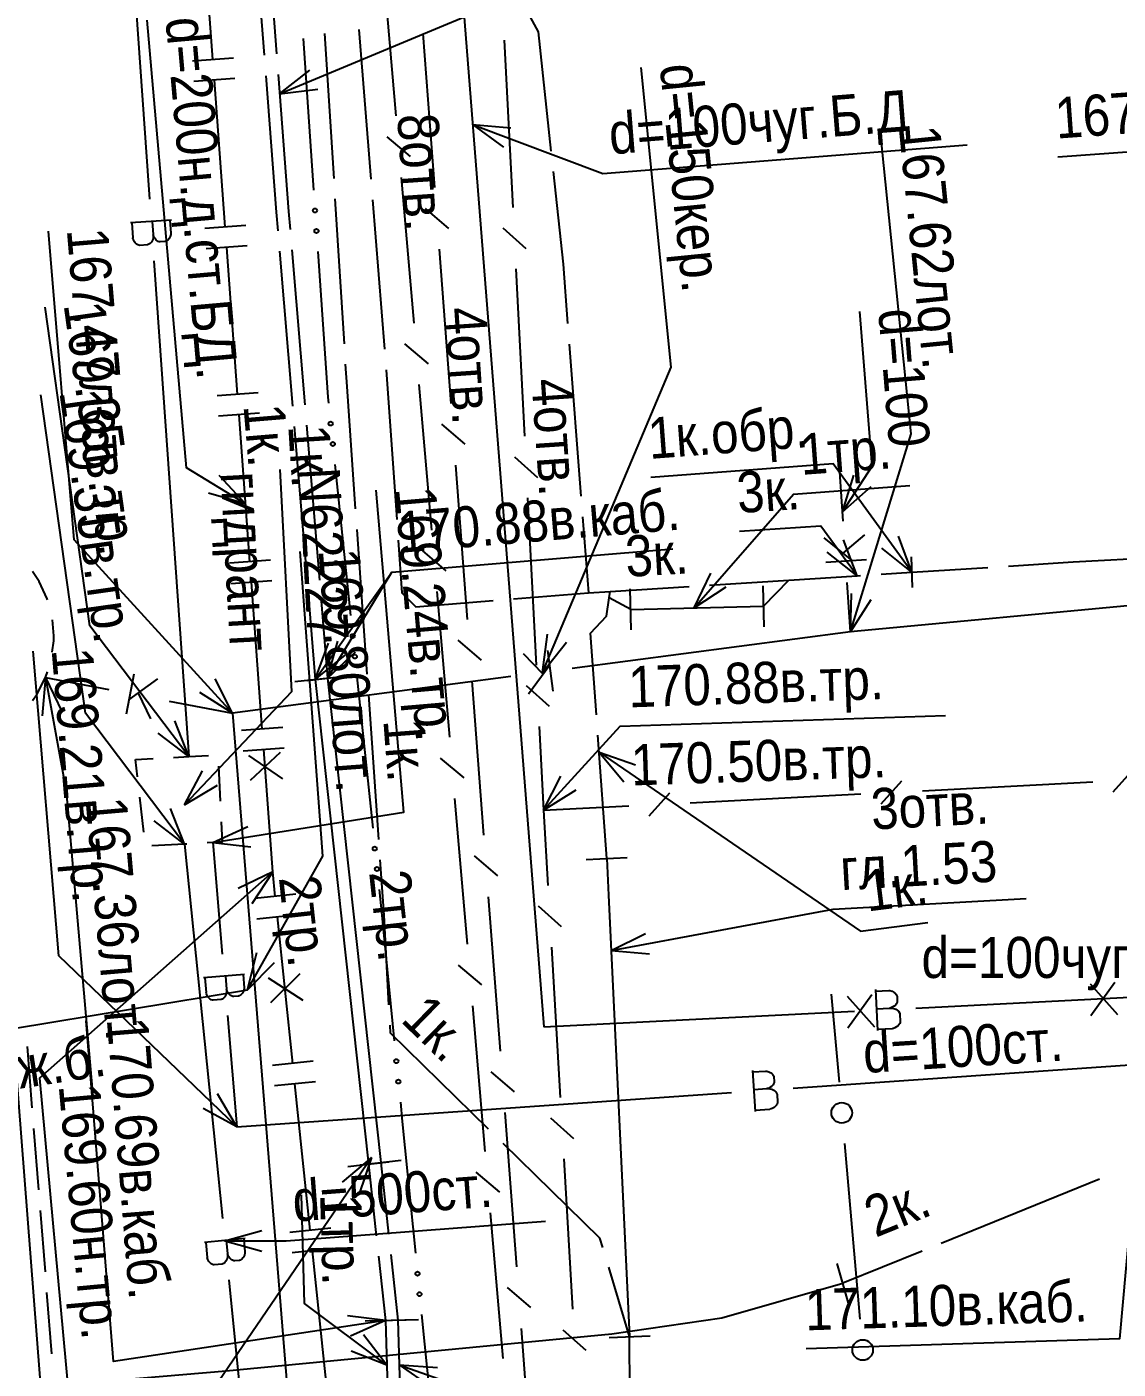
# Model space of a CAD drawing. Header units: metres. Extents: x -3947 to -3704, y 4976 to 6609.
# Drawn here: x -3845.8 to -3819.27, y 5872.92 to 5905.57 of the extents above; entities that cross this region are included whole.
import ezdxf
from ezdxf.enums import TextEntityAlignment as Align

# ---------------------------------------------------------------- set-up
doc = ezdxf.new("R2010")
doc.units = ezdxf.units.M
doc.header["$MEASUREMENT"] = 0
for name, color, linetype, lineweight in [('Водопровод', 7, 'Continuous', 25), ('Водосток', 7, 'Continuous', 25), ('Газопровод', 7, 'Continuous', 25), ('Кабели', 7, 'Continuous', 25), ('Кабель связи', 7, 'Continuous', 25), ('Кабель электрический', 7, 'Continuous', 25), ('Канализация самотёчная', 7, 'Continuous', 25)]:
    doc.layers.add(name, color=color, linetype=linetype, lineweight=lineweight)
doc.styles.add('Style-RUSSIAN_1251', font='RUSSIAN_1251.shx')
doc.styles.add('Style-RUSSIAN_1251 I 0.00000', font='RUSSIAN_1251.shx')

msp = doc.modelspace()

# ---------------------------------------------------------------- linework, layer by layer
at = {"layer": 'Водопровод', "linetype": 'Continuous'}
for p, q in [((-3836.176, 5918.543), (-3833.236, 5881.247)), ((-3843.677, 5913.434), (-3842.823, 5901.376)), ((-3834.966, 5903.197), (-3834.213, 5902.645)), ((-3834.966, 5903.197), (-3834.036, 5903.113)), ((-3842.289, 5900.871), (-3843.284, 5900.8)), ((-3843.251, 5900.802), (-3843.226, 5900.441)), ((-3842.752, 5900.838), (-3842.729, 5900.517)), ((-3842.717, 5899.88), (-3841.864, 5887.821)), ((-3841.864, 5887.821), (-3842.207, 5888.69)), ((-3841.864, 5887.821), (-3842.606, 5888.389)), ((-3843.16, 5887.752), (-3842.734, 5887.775)), ((-3843.112, 5887.329), (-3843.16, 5887.752)), ((-3841.97, 5886.65), (-3841.532, 5887.475)), ((-3841.143, 5887.586), (-3841.103, 5886.734)), ((-3841.97, 5886.65), (-3841.169, 5887.13)), ((-3842.96, 5885.984), (-3843.056, 5886.832)), ((-3841.966, 5885.694), (-3842.31, 5886.562)), ((-3841.966, 5885.694), (-3842.708, 5886.261)), ((-3841.281, 5885.73), (-3840.431, 5886.119)), ((-3841.281, 5885.73), (-3840.353, 5885.625)), ((-3841.281, 5885.73), (-3841.052, 5883.021)), ((-3841.966, 5885.694), (-3841.044, 5876.59)), ((-3840.51, 5882.523), (-3841.504, 5882.439)), ((-3840.973, 5882.484), (-3840.946, 5882.164)), ((-3841.472, 5882.442), (-3841.441, 5882.081)), ((-3825.168, 5882.155), (-3825.118, 5881.158)), ((-3819.95, 5882.296), (-3819.283, 5881.55)), ((-3819.351, 5882.328), (-3819.932, 5881.515)), ((-3825.858, 5881.996), (-3825.191, 5881.25)), ((-3825.259, 5882.028), (-3825.84, 5881.215)), ((-3824.186, 5881.706), (-3816.634, 5882.09)), ((-3840.925, 5881.526), (-3840.696, 5878.817)), ((-3833.236, 5881.247), (-3825.684, 5881.63)), ((-3825.145, 5881.691), (-3824.824, 5881.707)), ((-3825.119, 5881.191), (-3824.758, 5881.209)), ((-3827.174, 5879.759), (-3815.148, 5880.597)), ((-3828.164, 5880.189), (-3828.095, 5879.194)), ((-3840.696, 5878.817), (-3841.171, 5879.621)), ((-3840.696, 5878.817), (-3828.67, 5879.655)), ((-3828.132, 5879.726), (-3827.811, 5879.748)), ((-3840.696, 5878.817), (-3841.518, 5879.261)), ((-3828.097, 5879.226), (-3827.736, 5879.251)), ((-3840.989, 5876.046), (-3840.088, 5876.295)), ((-3840.494, 5876.101), (-3841.487, 5876.001)), ((-3841.454, 5876.004), (-3841.418, 5875.643)), ((-3840.989, 5876.046), (-3840.089, 5875.795)), ((-3840.956, 5876.054), (-3840.924, 5875.735)), ((-3840.893, 5875.098), (-3839.97, 5865.994))]:
    msp.add_line(p, q, dxfattribs=at)
at = {"layer": 'Водопровод', "linetype": 'Continuous', "flags": 128}
for points in [[(-3834.966, 5903.197), (-3831.801, 5902), (-3822.939, 5902.703)], [(-3842.325, 5900.868), (-3842.303, 5900.55), (-3842.306, 5900.52), (-3842.321, 5900.468), (-3842.346, 5900.42), (-3842.36, 5900.4), (-3842.377, 5900.382), (-3842.4, 5900.365), (-3842.429, 5900.35), (-3842.444, 5900.345), (-3842.559, 5900.337), (-3842.582, 5900.341), (-3842.613, 5900.352), (-3842.634, 5900.365), (-3842.656, 5900.381), (-3842.678, 5900.407), (-3842.699, 5900.441), (-3842.715, 5900.472), (-3842.729, 5900.517), (-3842.73, 5900.478), (-3842.731, 5900.445), (-3842.743, 5900.395), (-3842.758, 5900.364), (-3842.774, 5900.335), (-3842.804, 5900.303), (-3842.838, 5900.28), (-3842.869, 5900.268), (-3843.059, 5900.255), (-3843.078, 5900.257), (-3843.104, 5900.267), (-3843.136, 5900.285), (-3843.166, 5900.315), (-3843.187, 5900.341), (-3843.21, 5900.386), (-3843.222, 5900.414), (-3843.226, 5900.441)], [(-3841.864, 5887.821), (-3844.27, 5891.005), (-3845.357, 5898.751)], [(-3841.966, 5885.694), (-3844.373, 5888.877), (-3845.46, 5896.623)], [(-3841.97, 5886.65), (-3839.357, 5889.403), (-3839.646, 5894.803)], [(-3841.281, 5885.73), (-3836.639, 5886.469), (-3837.31, 5894.305)], [(-3840.696, 5878.817), (-3845.022, 5882.98), (-3845.65, 5890.386)], [(-3842.235, 5887.802), (-3841.864, 5887.821), (-3841.383, 5887.847)], [(-3841.079, 5886.235), (-3841.055, 5885.742), (-3841.281, 5885.73), (-3841.415, 5885.723)], [(-3841.914, 5885.696), (-3841.966, 5885.694), (-3842.766, 5885.651)], [(-3840.547, 5882.52), (-3840.52, 5882.202), (-3840.523, 5882.172), (-3840.537, 5882.12), (-3840.561, 5882.071), (-3840.575, 5882.052), (-3840.592, 5882.033), (-3840.615, 5882.016), (-3840.643, 5882.001), (-3840.658, 5881.996), (-3840.773, 5881.986), (-3840.796, 5881.99), (-3840.827, 5882), (-3840.849, 5882.013), (-3840.871, 5882.028), (-3840.894, 5882.055), (-3840.915, 5882.088), (-3840.931, 5882.119), (-3840.946, 5882.164), (-3840.946, 5882.125), (-3840.947, 5882.091), (-3840.958, 5882.042), (-3840.972, 5882.01), (-3840.988, 5881.981), (-3841.018, 5881.949), (-3841.051, 5881.925), (-3841.082, 5881.913), (-3841.272, 5881.897), (-3841.291, 5881.899), (-3841.318, 5881.908), (-3841.349, 5881.926), (-3841.38, 5881.955), (-3841.401, 5881.982), (-3841.425, 5882.026), (-3841.437, 5882.054), (-3841.441, 5882.081)], [(-3825.167, 5882.118), (-3824.848, 5882.134), (-3824.818, 5882.13), (-3824.767, 5882.114), (-3824.719, 5882.088), (-3824.699, 5882.075), (-3824.682, 5882.057), (-3824.665, 5882.033), (-3824.651, 5882.004), (-3824.646, 5881.989), (-3824.64, 5881.874), (-3824.645, 5881.851), (-3824.656, 5881.821), (-3824.67, 5881.799), (-3824.686, 5881.778), (-3824.713, 5881.756), (-3824.747, 5881.736), (-3824.778, 5881.721), (-3824.824, 5881.707), (-3824.785, 5881.706), (-3824.751, 5881.704), (-3824.702, 5881.691), (-3824.672, 5881.676), (-3824.643, 5881.659), (-3824.611, 5881.628), (-3824.589, 5881.594), (-3824.578, 5881.563), (-3824.568, 5881.373), (-3824.571, 5881.354), (-3824.581, 5881.327), (-3824.6, 5881.296), (-3824.63, 5881.267), (-3824.657, 5881.247), (-3824.703, 5881.224), (-3824.73, 5881.213), (-3824.758, 5881.209)], [(-3828.162, 5880.152), (-3827.844, 5880.174), (-3827.813, 5880.171), (-3827.762, 5880.156), (-3827.713, 5880.131), (-3827.694, 5880.117), (-3827.676, 5880.1), (-3827.659, 5880.077), (-3827.644, 5880.048), (-3827.639, 5880.033), (-3827.631, 5879.918), (-3827.635, 5879.895), (-3827.646, 5879.864), (-3827.66, 5879.843), (-3827.675, 5879.821), (-3827.701, 5879.799), (-3827.736, 5879.778), (-3827.766, 5879.762), (-3827.811, 5879.748), (-3827.773, 5879.747), (-3827.739, 5879.746), (-3827.689, 5879.734), (-3827.659, 5879.719), (-3827.629, 5879.703), (-3827.597, 5879.673), (-3827.574, 5879.639), (-3827.563, 5879.608), (-3827.55, 5879.418), (-3827.552, 5879.399), (-3827.561, 5879.372), (-3827.58, 5879.341), (-3827.609, 5879.311), (-3827.636, 5879.29), (-3827.681, 5879.267), (-3827.709, 5879.255), (-3827.736, 5879.251)], [(-3840.989, 5876.046), (-3839.495, 5876.044), (-3833.197, 5876.526)], [(-3840.531, 5876.097), (-3840.499, 5875.78), (-3840.501, 5875.75), (-3840.515, 5875.698), (-3840.538, 5875.649), (-3840.551, 5875.629), (-3840.568, 5875.61), (-3840.59, 5875.593), (-3840.619, 5875.577), (-3840.633, 5875.571), (-3840.748, 5875.56), (-3840.771, 5875.563), (-3840.802, 5875.573), (-3840.824, 5875.586), (-3840.846, 5875.6), (-3840.87, 5875.626), (-3840.892, 5875.66), (-3840.908, 5875.69), (-3840.924, 5875.735), (-3840.923, 5875.696), (-3840.924, 5875.662), (-3840.934, 5875.612), (-3840.948, 5875.581), (-3840.963, 5875.551), (-3840.992, 5875.518), (-3841.025, 5875.494), (-3841.056, 5875.482), (-3841.245, 5875.462), (-3841.264, 5875.464), (-3841.291, 5875.473), (-3841.323, 5875.49), (-3841.354, 5875.519), (-3841.376, 5875.545), (-3841.401, 5875.589), (-3841.413, 5875.616), (-3841.418, 5875.643)]]:
    msp.add_lwpolyline(points, dxfattribs=at)
at = {"layer": 'Водосток', "linetype": 'Continuous'}
for p, q in [((-3840.437, 5882.152), (-3840.213, 5883.059)), ((-3840.437, 5882.152), (-3839.778, 5882.814)), ((-3846.124, 5881.209), (-3840.437, 5882.152))]:
    msp.add_line(p, q, dxfattribs=at)
at = {"layer": 'Водосток', "linetype": 'Continuous', "flags": 128}
msp.add_lwpolyline([(-3840.437, 5882.152), (-3838.605, 5885.404), (-3839.161, 5892.811)], dxfattribs=at)
at = {"layer": 'Газопровод', "linetype": 'Continuous'}
for p, q in [((-3841.278, 5904.774), (-3841.541, 5908.347)), ((-3840.78, 5904.811), (-3841.777, 5904.738)), ((-3840.743, 5904.312), (-3841.74, 5904.239)), ((-3840.979, 5900.703), (-3841.242, 5904.276)), ((-3840.48, 5900.74), (-3841.478, 5900.667)), ((-3840.444, 5900.241), (-3841.441, 5900.168)), ((-3840.68, 5896.632), (-3840.942, 5900.205)), ((-3840.181, 5896.669), (-3841.178, 5896.596)), ((-3840.144, 5896.17), (-3841.142, 5896.097)), ((-3840.38, 5892.561), (-3840.643, 5896.134)), ((-3840.484, 5893.973), (-3841.124, 5894.654)), ((-3840.484, 5893.973), (-3841.383, 5894.226)), ((-3839.882, 5892.598), (-3840.879, 5892.525)), ((-3839.845, 5892.099), (-3840.842, 5892.026)), ((-3840.081, 5888.49), (-3840.344, 5892.063)), ((-3839.582, 5888.527), (-3840.58, 5888.454)), ((-3839.546, 5888.028), (-3840.543, 5887.955)), ((-3840.411, 5887.847), (-3839.584, 5887.284)), ((-3840.365, 5887.249), (-3839.634, 5887.932)), ((-3839.826, 5885.021), (-3840.666, 5884.612)), ((-3839.826, 5885.021), (-3840.334, 5884.238)), ((-3839.266, 5884.473), (-3840.26, 5884.369)), ((-3839.213, 5883.976), (-3840.208, 5883.871)), ((-3839.337, 5880.361), (-3839.711, 5883.924)), ((-3839.868, 5881.842), (-3839.159, 5882.548)), ((-3839.933, 5882.438), (-3839.089, 5881.901)), ((-3838.84, 5880.413), (-3839.834, 5880.309)), ((-3838.788, 5879.916), (-3839.782, 5879.812)), ((-3838.911, 5876.301), (-3839.285, 5879.864)), ((-3838.414, 5876.353), (-3839.408, 5876.249)), ((-3838.362, 5875.856), (-3839.356, 5875.752)), ((-3838.485, 5872.242), (-3838.859, 5875.804))]:
    msp.add_line(p, q, dxfattribs=at)
at = {"layer": 'Газопровод', "linetype": 'Continuous', "flags": 128}
for points in [[(-3840.484, 5893.973), (-3841.922, 5894.845), (-3842.881, 5905.729)], [(-3839.763, 5884.421), (-3839.826, 5885.021), (-3840.044, 5887.992)], [(-3839.826, 5885.021), (-3845.498, 5880.003), (-3844.793, 5872.335)]]:
    msp.add_lwpolyline(points, dxfattribs=at)
at = {"layer": 'Кабели', "linetype": 'Continuous'}
for p, q in [((-3826.246, 5882.042), (-3826.057, 5879.905)), ((-3825.925, 5878.411), (-3825.548, 5874.138))]:
    msp.add_line(p, q, dxfattribs=at)
for centre in [(-3825.991, 5879.158), (-3825.482, 5873.391)]:
    msp.add_circle(centre, 0.25, dxfattribs=at)
at = {"layer": 'Кабель связи', "linetype": 'Continuous'}
for p, q in [((-3837.137, 5906.942), (-3836.832, 5903.401)), ((-3835.885, 5901.658), (-3836.17, 5905.411)), ((-3839.088, 5905.287), (-3838.832, 5901.601)), ((-3834.197, 5905.246), (-3833.99, 5901.179)), ((-3837.054, 5902.895), (-3836.481, 5902.412)), ((-3836.703, 5901.906), (-3836.398, 5898.365)), ((-3835.544, 5900.666), (-3836.112, 5901.154)), ((-3834.23, 5900.681), (-3833.673, 5900.179)), ((-3835.486, 5896.409), (-3835.771, 5900.162)), ((-3833.913, 5899.681), (-3833.706, 5895.613)), ((-3836.62, 5897.859), (-3836.047, 5897.376)), ((-3836.269, 5896.871), (-3835.964, 5893.329)), ((-3835.145, 5895.417), (-3835.714, 5895.905)), ((-3838.312, 5894.926), (-3837.931, 5891.25)), ((-3835.087, 5891.16), (-3835.372, 5894.913)), ((-3833.946, 5895.115), (-3833.389, 5894.613)), ((-3833.629, 5894.115), (-3833.422, 5890.048)), ((-3836.187, 5892.823), (-3835.613, 5892.341)), ((-3835.836, 5891.835), (-3835.531, 5888.293)), ((-3834.746, 5890.168), (-3835.315, 5890.656)), ((-3837.776, 5889.758), (-3837.395, 5886.082)), ((-3834.689, 5885.911), (-3834.974, 5889.664)), ((-3833.662, 5889.55), (-3833.106, 5889.048)), ((-3833.346, 5888.55), (-3833.242, 5886.516)), ((-3835.753, 5887.787), (-3835.18, 5887.305)), ((-3819.389, 5886.969), (-3818.887, 5887.525)), ((-3833.242, 5886.516), (-3832.82, 5887.349)), ((-3825.031, 5886.676), (-3824.529, 5887.233)), ((-3824.031, 5886.993), (-3819.887, 5887.208)), ((-3835.402, 5886.799), (-3835.097, 5883.258)), ((-3833.242, 5886.516), (-3832.45, 5887.012)), ((-3830.672, 5886.384), (-3830.17, 5886.941)), ((-3829.672, 5886.701), (-3825.529, 5886.916)), ((-3833.242, 5886.516), (-3831.17, 5886.623)), ((-3833.242, 5886.516), (-3833.136, 5884.688)), ((-3834.348, 5884.919), (-3834.916, 5885.407)), ((-3834.29, 5880.662), (-3834.575, 5884.415)), ((-3833.372, 5884.189), (-3832.812, 5883.69)), ((-3833.049, 5883.191), (-3832.837, 5879.535)), ((-3835.32, 5882.752), (-3834.746, 5882.269)), ((-3834.969, 5881.763), (-3834.664, 5878.222)), ((-3833.949, 5879.67), (-3834.517, 5880.158)), ((-3833.891, 5875.413), (-3834.176, 5879.166)), ((-3833.073, 5879.035), (-3832.513, 5878.537)), ((-3832.75, 5878.037), (-3832.538, 5874.381)), ((-3834.886, 5877.716), (-3834.313, 5877.233)), ((-3834.535, 5876.727), (-3834.23, 5873.186)), ((-3833.55, 5874.421), (-3834.119, 5874.909)), ((-3836.206, 5874.251), (-3835.84, 5870.573)), ((-3833.492, 5870.164), (-3833.778, 5873.917)), ((-3832.774, 5873.881), (-3832.214, 5873.383))]:
    msp.add_line(p, q, dxfattribs=at)
at = {"layer": 'Кабель связи', "linetype": 'Continuous', "flags": 128}
for points in [[(-3838.728, 5900.104), (-3838.481, 5896.56), (-3838.467, 5896.418)], [(-3833.242, 5886.516), (-3831.375, 5888.561), (-3823.472, 5888.822)], [(-3837.241, 5884.59), (-3837.176, 5883.963), (-3836.871, 5880.913)], [(-3836.721, 5879.421), (-3836.674, 5878.949), (-3836.355, 5875.743)]]:
    msp.add_lwpolyline(points, dxfattribs=at)
at = {"layer": 'Кабель связи', "linetype": 'Continuous'}
for centre in [(-3838.797, 5901.102), (-3838.762, 5900.603), (-3838.415, 5895.921), (-3838.364, 5895.423), (-3837.879, 5890.753), (-3837.828, 5890.255), (-3837.344, 5885.585), (-3837.292, 5885.088), (-3836.821, 5880.416), (-3836.771, 5879.918), (-3836.305, 5875.246), (-3836.256, 5874.748)]:
    msp.add_circle(centre, 0.05, dxfattribs=at)
at = {"layer": 'Кабель электрический', "linetype": 'Continuous'}
for p, q in [((-3840.321, 5908.649), (-3840.032, 5904.88)), ((-3840.021, 5908.679), (-3839.733, 5904.91)), ((-3838.334, 5901.883), (-3838.554, 5905.404)), ((-3837.728, 5905.502), (-3837.438, 5901.863)), ((-3839.659, 5903.937), (-3838.924, 5904.515)), ((-3839.659, 5903.937), (-3838.732, 5904.053)), ((-3838.083, 5897.863), (-3838.303, 5901.384)), ((-3837.399, 5901.365), (-3837.109, 5897.727)), ((-3839.661, 5900.114), (-3839.346, 5896.347)), ((-3839.362, 5900.144), (-3839.046, 5896.377)), ((-3832.617, 5897.854), (-3832.331, 5894.152)), ((-3837.07, 5897.228), (-3836.81, 5893.588)), ((-3839.005, 5895.879), (-3838.689, 5892.112)), ((-3839.304, 5895.849), (-3838.989, 5892.082)), ((-3832.293, 5893.654), (-3832.15, 5891.803)), ((-3837.527, 5889.825), (-3837.774, 5893.345)), ((-3825.614, 5892.221), (-3825.946, 5893.094)), ((-3824.289, 5892.305), (-3824.614, 5893.181)), ((-3825.614, 5892.221), (-3826.349, 5892.797)), ((-3824.289, 5892.305), (-3825.019, 5892.888)), ((-3824.303, 5892.68), (-3824.276, 5891.931)), ((-3829.578, 5891.437), (-3829.175, 5892.28)), ((-3825.036, 5892.258), (-3824.289, 5892.305)), ((-3824.289, 5892.305), (-3822.436, 5892.424)), ((-3831.622, 5891.837), (-3829.701, 5891.96)), ((-3829.578, 5891.437), (-3828.798, 5891.952)), ((-3829.202, 5891.991), (-3827.281, 5892.114)), ((-3827.878, 5890.977), (-3827.902, 5891.977)), ((-3827.89, 5891.477), (-3827.281, 5892.114)), ((-3838.648, 5891.614), (-3838.49, 5889.73)), ((-3833.969, 5891.657), (-3832.15, 5891.803)), ((-3832.15, 5891.803), (-3831.622, 5891.837)), ((-3831.644, 5891.683), (-3831.622, 5891.837)), ((-3831.121, 5891.401), (-3831.644, 5891.683)), ((-3831.109, 5890.901), (-3831.133, 5891.901)), ((-3838.948, 5891.584), (-3838.79, 5889.7)), ((-3838.49, 5889.73), (-3838.238, 5890.63)), ((-3838.79, 5889.7), (-3838.471, 5890.578)), ((-3838.49, 5889.73), (-3837.81, 5890.371)), ((-3838.79, 5889.7), (-3838.064, 5890.288)), ((-3839.287, 5889.646), (-3838.293, 5889.754)), ((-3838.987, 5889.676), (-3837.993, 5889.784)), ((-3837.244, 5885.807), (-3837.492, 5889.327)), ((-3831.704, 5885.344), (-3831.92, 5888.342)), ((-3831.89, 5887.926), (-3831.288, 5887.211)), ((-3831.89, 5887.926), (-3831.006, 5887.624)), ((-3832.203, 5885.32), (-3831.205, 5885.368)), ((-3831.597, 5883.109), (-3830.758, 5883.519)), ((-3831.597, 5883.109), (-3830.667, 5883.028)), ((-3837.423, 5878.074), (-3838.136, 5877.471)), ((-3837.997, 5877.856), (-3837.003, 5877.964)), ((-3837.423, 5878.074), (-3837.723, 5877.189)), ((-3837.697, 5877.896), (-3836.703, 5878.004)), ((-3837.5, 5877.91), (-3837.308, 5876.171)), ((-3837.2, 5877.95), (-3837.009, 5876.21)), ((-3819.722, 5877.546), (-3823.573, 5875.983)), ((-3837.253, 5875.674), (-3837.08, 5874.11)), ((-3836.955, 5875.713), (-3836.78, 5874.12)), ((-3824.036, 5875.795), (-3825.962, 5875.014)), ((-3831.148, 5873.715), (-3831.657, 5875.404)), ((-3825.824, 5874.533), (-3826.1, 5875.495)), ((-3837.08, 5874.11), (-3838.007, 5874.222)), ((-3837.08, 5874.11), (-3837.932, 5873.728)), ((-3837.58, 5874.096), (-3836.58, 5874.124)), ((-3837.28, 5874.106), (-3836.28, 5874.134)), ((-3837.05, 5873.02), (-3837.62, 5873.76)), ((-3831.647, 5873.691), (-3830.649, 5873.739)), ((-3837.05, 5873.02), (-3837.92, 5873.36)), ((-3836.75, 5873.03), (-3835.984, 5872.495)), ((-3836.75, 5873.03), (-3835.818, 5872.966))]:
    msp.add_line(p, q, dxfattribs=at)
at = {"layer": 'Кабель электрический', "linetype": 'Continuous', "flags": 128}
for points in [[(-3839.659, 5903.937), (-3831.258, 5907.446), (-3825.232, 5907.887)], [(-3833.756, 5906.142), (-3833.37, 5905.449), (-3833.06, 5902.546)], [(-3839.994, 5904.381), (-3839.74, 5901.06), (-3839.703, 5900.612)], [(-3839.695, 5904.411), (-3839.44, 5901.08), (-3839.403, 5900.642)], [(-3833.007, 5902.049), (-3832.767, 5899.798), (-3832.655, 5898.353)], [(-3837.809, 5893.844), (-3838.018, 5896.823), (-3838.052, 5897.364)], [(-3824.289, 5892.305), (-3826.196, 5894.944), (-3830.629, 5894.611)], [(-3829.578, 5891.437), (-3827.165, 5894.206), (-3824.333, 5894.414)], [(-3825.614, 5892.221), (-3826.499, 5893.424), (-3828.479, 5893.293)], [(-3836.775, 5893.089), (-3836.683, 5891.803), (-3836.347, 5891.467), (-3834.467, 5891.617)], [(-3838.79, 5889.7), (-3836.931, 5892.309), (-3830.097, 5892.877)], [(-3838.49, 5889.73), (-3836.931, 5892.309), (-3830.097, 5892.877)], [(-3821.937, 5892.456), (-3820.363, 5892.556), (-3818.23, 5892.675)], [(-3827.281, 5892.114), (-3825.614, 5892.221), (-3825.535, 5892.226)], [(-3831.956, 5888.841), (-3832.099, 5890.821), (-3831.707, 5891.241), (-3831.644, 5891.683)], [(-3831.121, 5891.401), (-3827.89, 5891.477)], [(-3838.79, 5889.7), (-3837.5, 5877.91)], [(-3838.49, 5889.73), (-3837.2, 5877.95)], [(-3831.89, 5887.926), (-3825.535, 5883.579), (-3823.896, 5883.784)], [(-3836.999, 5881.787), (-3837.115, 5883.969), (-3837.209, 5885.308)], [(-3831.704, 5885.344), (-3831.661, 5884.452), (-3831.148, 5873.715)], [(-3831.597, 5883.109), (-3826.203, 5884.112), (-3821.511, 5884.373)], [(-3837.08, 5874.11), (-3843.695, 5873.108), (-3844.358, 5881.399)], [(-3834.578, 5878.762), (-3836.962, 5881.095), (-3836.972, 5881.287)], [(-3831.801, 5875.883), (-3831.87, 5876.112), (-3834.221, 5878.412)], [(-3837.423, 5878.074), (-3843.222, 5869.571), (-3842.75, 5861.564)], [(-3818.858, 5877.896), (-3819.238, 5873.663), (-3826.858, 5873.417)], [(-3837.05, 5873.02), (-3839.05, 5874.52), (-3839.123, 5877.163)], [(-3872.682, 5870.022), (-3851.209, 5872.02), (-3840.958, 5872.88), (-3831.579, 5873.787), (-3828.905, 5874.17), (-3825.962, 5875.014)], [(-3837.08, 5874.11), (-3837.02, 5871.93)], [(-3836.78, 5874.12), (-3836.72, 5871.94)], [(-3831.104, 5871.885), (-3831.142, 5872.361), (-3831.148, 5873.715)], [(-3836.75, 5873.03), (-3835.538, 5872.602), (-3835.465, 5869.959)]]:
    msp.add_lwpolyline(points, dxfattribs=at)
at = {"layer": 'Канализация самотёчная', "linetype": 'Continuous'}
for p, q in [((-3825.958, 5893.549), (-3826.039, 5894.747)), ((-3825.973, 5893.771), (-3825.694, 5894.663)), ((-3825.973, 5893.771), (-3825.274, 5894.391)), ((-3825.739, 5892.591), (-3826.416, 5893.146)), ((-3825.953, 5892.767), (-3825.427, 5893.213)), ((-3826.375, 5892.547), (-3825.387, 5892.615)), ((-3825.774, 5890.855), (-3825.856, 5892.053)), ((-3825.774, 5890.855), (-3825.751, 5891.789)), ((-3825.774, 5890.855), (-3825.273, 5891.643)), ((-3818.526, 5891.54), (-3825.774, 5890.855)), ((-3845.148, 5890.755), (-3845.182, 5891.146)), ((-3833.266, 5889.871), (-3833.147, 5890.797)), ((-3825.774, 5890.855), (-3832.546, 5889.966)), ((-3833.252, 5889.824), (-3833.731, 5890.321)), ((-3833.266, 5889.871), (-3832.686, 5890.603)), ((-3833.007, 5889.417), (-3833.136, 5890.399)), ((-3833.09, 5890.049), (-3833.603, 5889.339)), ((-3845.348, 5889.742), (-3845.432, 5888.812)), ((-3845.348, 5889.742), (-3844.941, 5888.901)), ((-3845.348, 5889.742), (-3843.813, 5889.451)), ((-3843.204, 5889.828), (-3843.388, 5888.855)), ((-3843.323, 5889.202), (-3842.614, 5889.716)), ((-3840.805, 5888.881), (-3841.227, 5889.714)), ((-3834.033, 5889.77), (-3840.805, 5888.881)), ((-3843.098, 5889.365), (-3842.799, 5888.743)), ((-3840.805, 5888.881), (-3841.597, 5889.377)), ((-3842.339, 5889.172), (-3840.805, 5888.881)), ((-3840.805, 5888.881), (-3838.826, 5864.553)), ((-3845.798, 5880.774), (-3845.679, 5879.279)), ((-3845.639, 5878.781), (-3845.52, 5877.285)), ((-3845.48, 5876.787), (-3845.361, 5875.292)), ((-3845.321, 5874.793), (-3845.201, 5873.298))]:
    msp.add_line(p, q, dxfattribs=at)
at = {"layer": 'Канализация самотёчная', "linetype": 'Continuous', "flags": 128}
for points in [[(-3833.266, 5889.871), (-3830.136, 5897.296), (-3830.864, 5904.584)], [(-3825.774, 5890.855), (-3824.307, 5895.67), (-3825.053, 5903.074)], [(-3809.784, 5892.367), (-3813.315, 5902.933), (-3820.737, 5902.401)], [(-3840.805, 5888.881), (-3844.651, 5893.091), (-3845.28, 5900.598)], [(-3825.973, 5893.771), (-3825.25, 5894.889), (-3825.554, 5898.644)], [(-3845.299, 5891.631), (-3845.306, 5891.66), (-3845.5, 5892.078), (-3845.668, 5892.321)], [(-3845.186, 5890.364), (-3845.15, 5890.64), (-3845.148, 5890.755)], [(-3845.668, 5889.188), (-3845.559, 5889.332), (-3845.348, 5889.742), (-3845.304, 5889.88)], [(-3845.348, 5889.742), (-3844.845, 5886.979), (-3844.2, 5879.566)], [(-3846.691, 5888.178), (-3836.283, 5753.992)]]:
    msp.add_lwpolyline(points, dxfattribs=at)

# ---------------------------------------------------------------- texts
at = {"layer": 'Водопровод', "linetype": 'Continuous', "style": 'Style-RUSSIAN_1251', "width": 0.899998}
for s, rotation, p in [('d=100чуг.Б.Д', 4.5351, (-3831.691, 5903.463)), ('169.35в.тр.', 277.9883, (-3843.921, 5898.953)), ('169.35в.тр.', 277.9883, (-3844.024, 5896.825)), ('гидрант', 273.0661, (-3840.095, 5894.779)), ('N62227', 273.0661, (-3838.198, 5894.881)), ('169.24в.тр.', 274.8984, (-3835.866, 5894.429)), ('169.21в.тр.', 274.8505, (-3844.206, 5890.509)), ('d=500ст.', 4.3742, (-3839.382, 5877.507))]:
    msp.add_text(s, height=1, rotation=rotation, dxfattribs=at).set_placement(p, align=Align.TOP_LEFT)
msp.add_text('d=100чуг.БД', height=1, dxfattribs=at).set_placement((-3824.051, 5882.438))
msp.add_text('d=100ст.', height=1, rotation=3.5882, dxfattribs=at).set_placement((-3825.442, 5880.126))
at = {"layer": 'Водосток', "linetype": 'Continuous', "style": 'Style-RUSSIAN_1251', "width": 0.899998}
for s, rotation, p in [('169.80лот.', 274.288, (-3837.715, 5892.919)), ('d=400ж.б.', 8.7465, (-3849.465, 5880.218))]:
    msp.add_text(s, height=1, rotation=rotation, dxfattribs=at).set_placement(p, align=Align.TOP_LEFT)
at = {"layer": 'Газопровод', "linetype": 'Continuous', "style": 'Style-RUSSIAN_1251', "width": 0.899998}
for s, rotation, p in [('d=200н.д.ст.БД.', 275.0321, (-3841.436, 5905.857)), ('169.60н.тр.', 275.2574, (-3844.034, 5879.912))]:
    msp.add_text(s, height=1, rotation=rotation, dxfattribs=at).set_placement(p, align=Align.TOP_LEFT)
at = {"layer": 'Кабель связи', "linetype": 'Continuous', "style": 'Style-RUSSIAN_1251', "width": 0.899998}
for s, rotation, p in [('8отв.', 273.8866, (-3836.8, 5903.428)), ('4отв.', 273.8866, (-3835.64, 5898.726)), ('4отв.', 273.8866, (-3833.534, 5896.988)), ('1к.', 273.6705, (-3839.448, 5895.862)), ('3отв.', 3.0032, (-3825.254, 5886.046))]:
    msp.add_text(s, height=1, rotation=rotation, dxfattribs=at).set_placement(p)
at = {"layer": 'Кабель связи', "linetype": 'Continuous', "style": 'Style-RUSSIAN_1251', "width": 0.9}
for s, p in [('170.88в.тр.', (-3831.198, 5890.017)), ('170.50в.тр.', (-3831.135, 5888.118))]:
    msp.add_text(s, height=1, rotation=1.8968, dxfattribs=at).set_placement(p, align=Align.TOP_LEFT)
at = {"layer": 'Кабель электрический', "linetype": 'Continuous'}
for s, rotation, style, width, p in [('1к.', 274.78, 'Style-RUSSIAN_1251 I 0.00000', 0.9, (-3840.537, 5896.356)), ('3к.', 3.2604, 'Style-RUSSIAN_1251', 0.899998, (-3831.226, 5892.191)), ('1к.', 274.2757, 'Style-RUSSIAN_1251', 0.899998, (-3837.136, 5888.705)), ('2тр.', 276.244, 'Style-RUSSIAN_1251 I 0.00000', 0.9, (-3839.677, 5884.877)), ('2тр.', 276.249, 'Style-RUSSIAN_1251 I 0.00000', 0.9, (-3837.483, 5885.008)), ('1к.', 315.7742, 'Style-RUSSIAN_1251', 0.899998, (-3836.741, 5881.395)), ('2к.', 22.0818, 'Style-RUSSIAN_1251', 0.899998, (-3825.169, 5876.118))]:
    msp.add_text(s, height=1, rotation=rotation, dxfattribs=dict(at, style=style, width=width)).set_placement(p)
at = {"layer": 'Кабель электрический', "linetype": 'Continuous', "style": 'Style-RUSSIAN_1251'}
for s, rotation, width, p in [('1к.обр.', 4.2908, 0.899998, (-3830.738, 5896.057)), ('1тр.', 4.2012, 0.899998, (-3827.047, 5895.669)), ('3к.', 3.7915, 0.899998, (-3828.575, 5894.74)), ('170.88в.каб.', 4.7531, 0.9, (-3836.827, 5893.772)), ('170.88в.каб.', 4.7531, 0.9, (-3836.827, 5893.772)), ('гл.1.53', 3.1844, 0.9, (-3826.058, 5885.572)), ('1к.', 7.1296, 0.899998, (-3825.492, 5885.046)), ('170.69в.каб.', 274.5704, 0.9, (-3842.863, 5881.519)), ('1тр.', 271.5766, 0.9, (-3837.673, 5877.203)), ('171.10в.каб.', 1.8487, 0.899998, (-3826.904, 5874.866))]:
    msp.add_text(s, height=1, rotation=rotation, dxfattribs=dict(at, width=width)).set_placement(p, align=Align.TOP_LEFT)
at = {"layer": 'Канализация самотёчная', "linetype": 'Continuous', "style": 'Style-RUSSIAN_1251', "width": 0.899998}
for s, rotation, p in [('d=150кер.', 275.7087, (-3829.421, 5904.728)), ('167.89лот.', 4.1021, (-3820.841, 5903.847)), ('167.62лот.', 275.7527, (-3823.61, 5903.219)), ('167.47лот.', 274.7889, (-3843.835, 5900.719)), ('d=100', 274.6396, (-3824.109, 5898.762)), ('167.36лот.', 274.9691, (-3843.381, 5886.88))]:
    msp.add_text(s, height=1, rotation=rotation, dxfattribs=at).set_placement(p, align=Align.TOP_LEFT)

doc.saveas('drawing.dxf')
